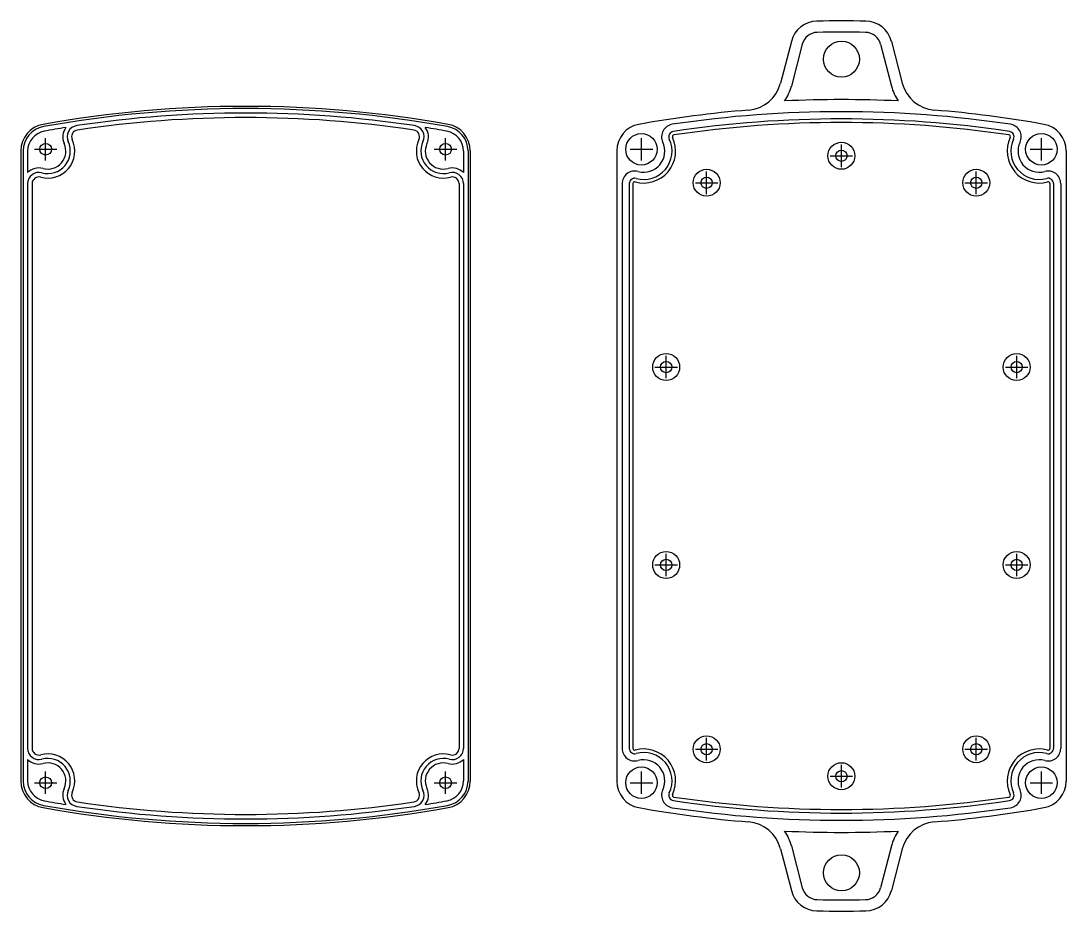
# Model space of a CAD drawing. Header units: millimetres. Extents: x -34 to 2950, y -1940 to 491.
# Drawn here: x 1028.3 to 1260.9, y -1940.4 to -1742.4 of the extents above; entities that cross this region are included whole.
import ezdxf

# ---------------------------------------------------------------- set-up
doc = ezdxf.new("R2010")
doc.units = ezdxf.units.MM

msp = doc.modelspace()

# ---------------------------------------------------------------- linework, layer by layer
for p, q in [((1199.731914, -1746.904862), (1197.31028, -1756.232257)), ((1202.151691, -1747.533099), (1199.730057, -1756.860494)), ((1219.577551, -1747.533099), (1221.999185, -1756.860494)), ((1221.997327, -1746.904862), (1224.418961, -1756.232257)), ((1033.764615, -1773.406504), (1033.764615, -1768.406504)), ((1122.764615, -1773.406504), (1122.764615, -1768.406504)), ((1166.364621, -1773.409819), (1166.364621, -1768.409819)), ((1210.864621, -1774.859819), (1210.864621, -1769.859819)), ((1255.364621, -1773.409819), (1255.364621, -1768.409819)), ((1028.264615, -1771.270079), (1028.264615, -1911.449559)), ((1028.764615, -1771.270079), (1028.764615, -1911.449559)), ((1029.764615, -1771.324014), (1029.764615, -1776.102941)), ((1031.264615, -1770.906504), (1036.264615, -1770.906504)), ((1120.264615, -1770.906504), (1125.264615, -1770.906504)), ((1126.764615, -1771.324014), (1126.764615, -1776.102941)), ((1127.764615, -1771.270079), (1127.764615, -1911.449559)), ((1128.264615, -1771.270079), (1128.264615, -1911.449559)), ((1160.864621, -1771.270079), (1160.864621, -1911.449559)), ((1163.864621, -1770.909819), (1168.864621, -1770.909819)), ((1208.364621, -1772.359819), (1213.364621, -1772.359819)), ((1252.864621, -1770.909819), (1257.864621, -1770.909819)), ((1260.864621, -1771.270079), (1260.864621, -1911.449559)), ((1180.864621, -1780.859816), (1180.864621, -1775.859816)), ((1240.864621, -1780.859816), (1240.864621, -1775.859816)), ((1029.764615, -1778.55243), (1029.764615, -1904.167207)), ((1030.764615, -1778.55243), (1030.764615, -1904.167207)), ((1125.764615, -1778.55243), (1125.764615, -1904.167207)), ((1126.764615, -1778.55243), (1126.764615, -1904.167207)), ((1162.064621, -1778.55243), (1162.064621, -1904.167207)), ((1163.664621, -1778.55243), (1163.664621, -1904.167207)), ((1164.464621, -1778.55243), (1164.464621, -1904.167207)), ((1178.364621, -1778.359816), (1183.364621, -1778.359816)), ((1238.364621, -1778.359816), (1243.364621, -1778.359816)), ((1257.264621, -1778.55243), (1257.264621, -1904.167207)), ((1258.064621, -1778.55243), (1258.064621, -1904.167207)), ((1259.664621, -1778.55243), (1259.664621, -1904.167207)), ((1171.864621, -1821.859819), (1171.864621, -1816.859819)), ((1249.864621, -1821.859819), (1249.864621, -1816.859819)), ((1169.364621, -1819.359819), (1174.364621, -1819.359819)), ((1247.364621, -1819.359819), (1252.364621, -1819.359819)), ((1171.864621, -1865.859819), (1171.864621, -1860.859819)), ((1249.864621, -1865.859819), (1249.864621, -1860.859819)), ((1169.364621, -1863.359819), (1174.364621, -1863.359819)), ((1247.364621, -1863.359819), (1252.364621, -1863.359819)), ((1180.864621, -1906.859822), (1180.864621, -1901.859822)), ((1240.864621, -1906.859822), (1240.864621, -1901.859822)), ((1178.364621, -1904.359822), (1183.364621, -1904.359822)), ((1238.364621, -1904.359822), (1243.364621, -1904.359822)), ((1029.764615, -1906.616697), (1029.764615, -1911.395623)), ((1126.764615, -1906.616697), (1126.764615, -1911.395623)), ((1033.764615, -1914.313133), (1033.764615, -1909.313133)), ((1122.764615, -1914.313133), (1122.764615, -1909.313133)), ((1166.364621, -1914.309819), (1166.364621, -1909.309819)), ((1210.864621, -1912.859819), (1210.864621, -1907.859819)), ((1255.364621, -1914.309819), (1255.364621, -1909.309819)), ((1031.264615, -1911.813133), (1036.264615, -1911.813133)), ((1120.264615, -1911.813133), (1125.264615, -1911.813133)), ((1163.864621, -1911.809819), (1168.864621, -1911.809819)), ((1208.364621, -1910.359819), (1213.364621, -1910.359819)), ((1252.864621, -1911.809819), (1257.864621, -1911.809819)), ((1199.730057, -1925.859143), (1202.151691, -1935.186538)), ((1221.999185, -1925.859143), (1219.577551, -1935.186538)), ((1197.31028, -1926.48738), (1199.731914, -1935.814775)), ((1224.418961, -1926.48738), (1221.997327, -1935.814775))]:
    msp.add_line(p, q)
for centre, radius in [((1210.864621, -1750.859819), 4), ((1166.364621, -1770.909819), 3.5), ((1255.364621, -1770.909819), 3.5), ((1033.764615, -1770.906504), 1.3), ((1122.764615, -1770.906504), 1.3), ((1210.864621, -1772.359819), 3), ((1210.864621, -1772.359819), 1.25), ((1180.864621, -1778.359816), 3), ((1240.864621, -1778.359816), 3), ((1180.864621, -1778.359816), 1.25), ((1240.864621, -1778.359816), 1.25), ((1171.864621, -1819.359819), 3), ((1249.864621, -1819.359819), 3), ((1171.864621, -1819.359819), 1.25), ((1249.864621, -1819.359819), 1.25), ((1171.864621, -1863.359819), 3), ((1249.864621, -1863.359819), 3), ((1171.864621, -1863.359819), 1.25), ((1249.864621, -1863.359819), 1.25), ((1180.864621, -1904.359822), 3), ((1240.864621, -1904.359822), 3), ((1180.864621, -1904.359822), 1.25), ((1240.864621, -1904.359822), 1.25), ((1166.364621, -1911.809819), 3.5), ((1210.864621, -1910.359819), 3), ((1210.864621, -1910.359819), 1.25), ((1255.364621, -1911.809819), 3.5), ((1033.764615, -1911.813133), 1.3), ((1122.764615, -1911.813133), 1.3), ((1210.864621, -1931.859819), 4)]:
    msp.add_circle(centre, radius)
for centre, radius, start, end in [((1205.539378, -1748.412631), 6, 91.13640118, 165.44585882), ((1210.864621, -2016.868819), 274.509, 88.86359882, 91.13640118), ((1216.189863, -1748.412631), 6, 14.55414118, 88.86359882), ((1205.539378, -1748.412631), 3.5, 91.13640118, 165.44585882), ((1210.864621, -2016.868819), 272.009, 88.86359882, 91.13640118), ((1216.189863, -1748.412631), 3.5, 14.55414118, 88.86359882), ((1189.566995, -1754.2219), 8, 274.63588154, 345.44585882), ((1189.566995, -1754.2219), 10.5, 325.48712347, 345.44585882), ((1232.162246, -1754.2219), 10.5, 194.55414118, 214.51287653), ((1232.162246, -1754.2219), 8, 194.55414118, 265.36411846), ((1210.864621, -2016.868819), 257.009, 87.17973181, 92.82026819), ((1078.264615, -2016.868819), 255.509, 79.84298346, 100.15701654), ((1078.264615, -2016.868819), 255.009, 79.84298346, 100.15701654), ((1078.264615, -2016.868819), 254.009, 81.49090172, 98.50909828), ((1210.864621, -2016.868819), 255.509, 94.63588154, 100.15701654), ((1210.864621, -2016.868819), 254.309, 81.49090172, 98.50909828), ((1210.864621, -2016.868819), 255.509, 79.84298346, 85.36411846), ((1034.264615, -1771.270079), 6, 100.15701654, 180), ((1078.264615, -2016.868819), 253.009, 81.49090172, 98.50909828), ((1122.264615, -1771.270079), 6, 0, 79.84298346), ((1166.864621, -1771.270079), 6, 100.15701654, 180), ((1173.649724, -1768.128334), 2.8, 98.50909828, 205.21971645), ((1210.864621, -2016.868819), 252.709, 81.49090172, 98.50909828), ((1210.864621, -2016.868819), 251.909, 81.49090172, 98.50909828), ((1248.079517, -1768.128334), 2.8, 334.78028355, 81.49090172), ((1254.864621, -1771.270079), 6, 0, 79.84298346), ((1034.264615, -1771.270079), 5.5, 100.15701654, 180), ((1034.264615, -1771.324014), 4.5, 100.22701128, 180), ((1078.564615, -2016.868819), 254.009, 99.12893872, 100.22701128), ((1041.069389, -1768.170437), 3.5, 143.26730239, 204.8647035), ((1041.049718, -1768.128334), 2.5, 98.50909828, 205.21971645), ((1041.049718, -1768.128334), 1.5, 98.50909828, 205.21971645), ((1115.479511, -1768.128334), 1.5, 334.78028355, 81.49090172), ((1115.479511, -1768.128334), 2.5, 334.78028355, 81.49090172), ((1077.964615, -2016.868819), 254.009, 79.77298872, 80.87106128), ((1115.459841, -1768.170437), 3.5, 335.1352965, 36.73269761), ((1122.264615, -1771.324014), 4.5, 0, 79.77298872), ((1122.264615, -1771.324014), 4.5, 0, 79.77298872), ((1122.264615, -1771.270079), 5.5, 0, 79.84298346), ((1173.649724, -1768.128334), 1.2, 98.50909828, 205.21971645), ((1173.649724, -1768.128334), 0.4, 98.50909828, 205.21971645), ((1248.079517, -1768.128334), 0.4, 334.78028355, 81.49090172), ((1248.079517, -1768.128334), 1.2, 334.78028355, 81.49090172), ((1034.264615, -1771.324014), 6, 254.53399005, 25.21971645), ((1034.264615, -1771.324014), 5, 254.53399005, 25.21971645), ((1034.264615, -1771.324014), 4, 254.53399005, 24.8647035), ((1122.264615, -1771.324014), 6, 154.78028355, 285.46600995), ((1122.264615, -1771.324014), 5, 154.78028355, 285.46600995), ((1122.264615, -1771.324014), 4, 155.1352965, 285.46600995), ((1166.864621, -1771.324014), 7.1, 254.53399005, 25.21971645), ((1166.864621, -1771.324014), 6.3, 254.53399005, 25.21971645), ((1166.864621, -1771.324014), 4.7, 254.53399005, 25.21971645), ((1254.864621, -1771.324014), 7.1, 154.78028355, 285.46600995), ((1254.864621, -1771.324014), 6.3, 154.78028355, 285.46600995), ((1254.864621, -1771.324014), 4.7, 154.78028355, 285.46600995), ((1032.264615, -1778.55243), 3.5, 74.53399005, 135.5846914), ((1032.264615, -1778.55243), 2.5, 74.53399005, 180), ((1032.264615, -1778.55243), 1.5, 74.53399005, 180), ((1124.264615, -1778.55243), 3.5, 44.4153086, 105.46600995), ((1124.264615, -1778.55243), 2.5, 0, 105.46600995), ((1124.264615, -1778.55243), 1.5, 0, 105.46600995), ((1164.864621, -1778.55243), 2.8, 74.53399005, 180), ((1256.864621, -1778.55243), 2.8, 0, 105.46600995), ((1164.864621, -1778.55243), 1.2, 74.53399005, 180), ((1164.864621, -1778.55243), 0.4, 74.53399005, 180), ((1256.864621, -1778.55243), 1.2, 0, 105.46600995), ((1256.864621, -1778.55243), 0.4, 0, 105.46600995), ((1032.264615, -1904.167207), 2.5, 180, 285.46600995), ((1032.264615, -1904.167207), 1.5, 180, 285.46600995), ((1124.264615, -1904.167207), 2.5, 254.53399005, 0), ((1124.264615, -1904.167207), 1.5, 254.53399005, 0), ((1164.864621, -1904.167207), 2.8, 180, 285.46600995), ((1164.864621, -1904.167207), 1.2, 180, 285.46600995), ((1164.864621, -1904.167207), 0.4, 180, 285.46600995), ((1166.864621, -1911.395623), 7.1, 334.78028355, 105.46600995), ((1254.864621, -1911.395623), 7.1, 74.53399005, 205.21971645), ((1256.864621, -1904.167207), 2.8, 254.53399005, 0), ((1256.864621, -1904.167207), 1.2, 254.53399005, 0), ((1256.864621, -1904.167207), 0.4, 254.53399005, 0), ((1032.264615, -1904.167207), 3.5, 224.4153086, 285.46600995), ((1034.264615, -1911.395623), 6, 334.78028355, 105.46600995), ((1034.264615, -1911.395623), 5, 334.78028355, 105.46600995), ((1122.264615, -1911.395623), 6, 74.53399005, 205.21971645), ((1122.264615, -1911.395623), 5, 74.53399005, 205.21971645), ((1124.264615, -1904.167207), 3.5, 254.53399005, 315.5846914), ((1166.864621, -1911.395623), 6.3, 334.78028355, 105.46600995), ((1166.864621, -1911.395623), 4.7, 334.78028355, 105.46600995), ((1254.864621, -1911.395623), 6.3, 74.53399005, 205.21971645), ((1254.864621, -1911.395623), 4.7, 74.53399005, 205.21971645), ((1034.264615, -1911.395623), 4, 335.1352965, 105.46600995), ((1122.264615, -1911.395623), 4, 74.53399005, 204.8647035), ((1034.264615, -1911.449559), 6, 180, 259.84298346), ((1034.264615, -1911.449559), 5.5, 180, 259.84298346), ((1034.264615, -1911.395623), 4.5, 180, 259.77298872), ((1122.264615, -1911.395623), 4.5, 280.22701128, 0), ((1122.264615, -1911.449559), 5.5, 280.15701654, 0), ((1122.264615, -1911.449559), 6, 280.15701654, 0), ((1166.864621, -1911.449559), 6, 180, 259.84298346), ((1254.864621, -1911.449559), 6, 280.15701654, 0), ((1041.069389, -1914.549201), 3.5, 155.1352965, 216.73269761), ((1041.049718, -1914.591303), 2.5, 154.78028355, 261.49090172), ((1041.049718, -1914.591303), 1.5, 154.78028355, 261.49090172), ((1115.479511, -1914.591303), 1.5, 278.50909828, 25.21971645), ((1115.479511, -1914.591303), 2.5, 278.50909828, 25.21971645), ((1115.459841, -1914.549201), 3.5, 323.26730239, 24.8647035), ((1173.649724, -1914.591303), 2.8, 154.78028355, 261.49090172), ((1173.649724, -1914.591303), 1.2, 154.78028355, 261.49090172), ((1248.079517, -1914.591303), 1.2, 278.50909828, 25.21971645), ((1248.079517, -1914.591303), 2.8, 278.50909828, 25.21971645), ((1078.564615, -1665.850819), 254.009, 259.77298872, 260.87106128), ((1078.264615, -1665.850819), 253.009, 261.49090172, 278.50909828), ((1077.964615, -1665.850819), 254.009, 279.12893872, 280.22701128), ((1173.649724, -1914.591303), 0.4, 154.78028355, 261.49090172), ((1210.864621, -1665.850819), 252.709, 261.49090172, 278.50909828), ((1210.864621, -1665.850819), 251.909, 261.49090172, 278.50909828), ((1248.079517, -1914.591303), 0.4, 278.50909828, 25.21971645), ((1078.264615, -1665.850819), 255.509, 259.84298346, 280.15701654), ((1078.264615, -1665.850819), 255.009, 259.84298346, 280.15701654), ((1078.264615, -1665.850819), 254.009, 261.49090172, 278.50909828), ((1210.864621, -1665.850819), 255.509, 259.84298346, 265.36411846), ((1210.864621, -1665.850819), 254.309, 261.49090172, 278.50909828), ((1210.864621, -1665.850819), 255.509, 274.63588154, 280.15701654), ((1189.566995, -1928.497738), 8, 14.55414118, 85.36411846), ((1232.162246, -1928.497738), 8, 94.63588154, 165.44585882), ((1210.864621, -1665.850819), 257.009, 267.17973181, 272.82026819), ((1189.566995, -1928.497738), 10.5, 14.55414118, 34.51287653), ((1232.162246, -1928.497738), 10.5, 145.48712347, 165.44585882), ((1205.539378, -1934.307007), 3.5, 194.55414118, 268.86359882), ((1216.189863, -1934.307007), 3.5, 271.13640118, 345.44585882), ((1205.539378, -1934.307007), 6, 194.55414118, 268.86359882), ((1216.189863, -1934.307007), 6, 271.13640118, 345.44585882), ((1210.864621, -1665.850819), 272.009, 268.86359882, 271.13640118), ((1210.864621, -1665.850819), 274.509, 268.86359882, 271.13640118)]:
    msp.add_arc(centre, radius, start, end)

doc.saveas('drawing.dxf')
